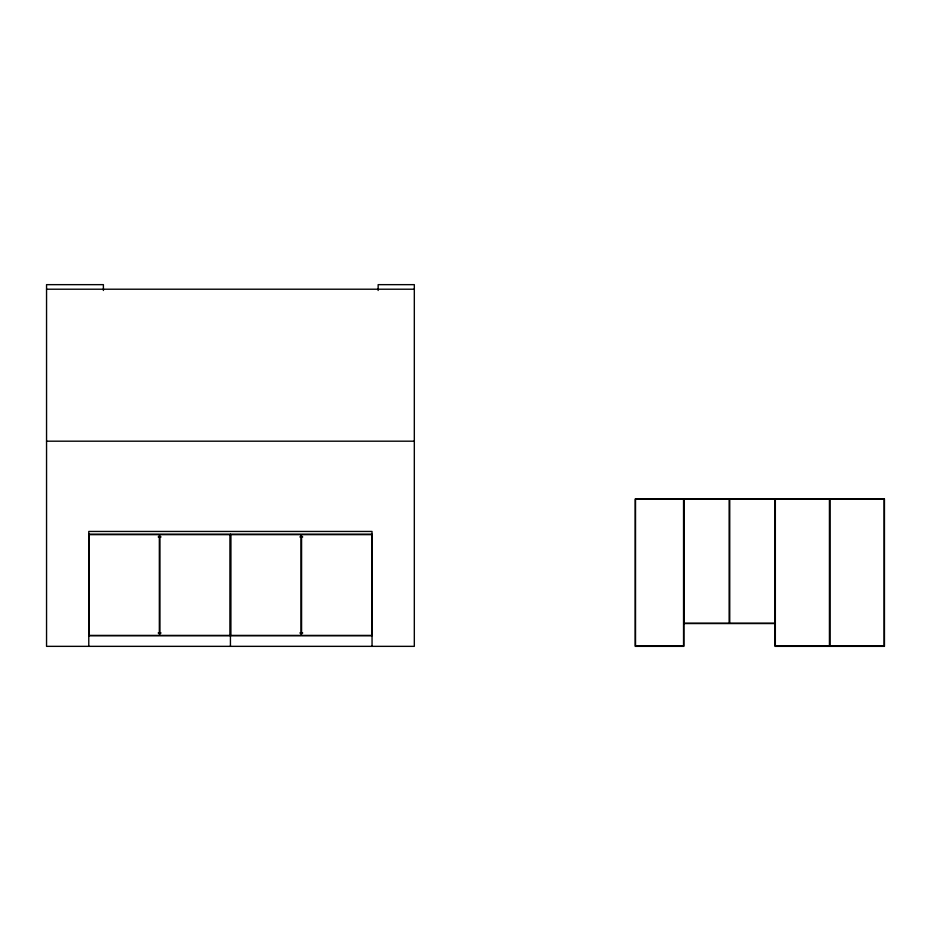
<?xml version="1.0" encoding="UTF-8"?>
<svg xmlns="http://www.w3.org/2000/svg" width="931" height="931" viewBox="0 0 931 931"><rect width="100%" height="100%" fill="white"/><g stroke="black" fill="none" stroke-linecap="round" stroke-linejoin="round"><path stroke-width="1.4" d="M46.55 289.215L414.318 289.215M46.55 441.189L414.318 441.189M88.782 534.196L372.016 534.196M158.177 536.931L161.075 536.931M299.829 536.931L302.726 536.931M683.854 623.549L775.034 623.549M158.177 632.975L161.075 632.975M299.829 632.975L302.726 632.975M88.782 635.71L372.086 635.71M775.034 498.935L775.034 646.347L884.45 646.347L884.45 498.935L635.221 498.935L635.221 646.347L683.854 646.347L683.854 498.935M378.149 290.472L378.149 284.653L414.318 284.653L414.318 646.347L46.55 646.347L46.55 284.653L103.388 284.653L103.388 290.472M372.051 646.347L372.016 531.45L88.782 531.45L88.782 646.347M230.469 534.185L230.434 646.347M683.552 499.237L635.524 499.237L635.524 646.044L683.552 646.044L683.552 499.237M729.136 499.237L684.157 499.237L684.157 623.246L729.136 623.246L729.136 499.237M774.732 499.237L729.741 499.237L729.741 623.246L774.732 623.246L774.732 499.237M829.44 499.237L775.337 499.237L775.337 646.044L829.44 646.044L829.44 499.237M884.147 499.237L830.045 499.237L830.045 646.044L884.147 646.044L884.147 499.237M159.341 534.65L89.108 534.65L89.108 635.408L159.341 635.408L159.341 534.65M230.166 534.65L159.923 534.65L159.923 635.408L230.166 635.408L230.166 534.65M300.992 534.65L230.76 534.65L230.76 635.408L300.992 635.408L300.992 534.65M371.818 534.65L301.574 534.65L301.574 635.408L371.818 635.408L371.818 534.65"/></g></svg>
